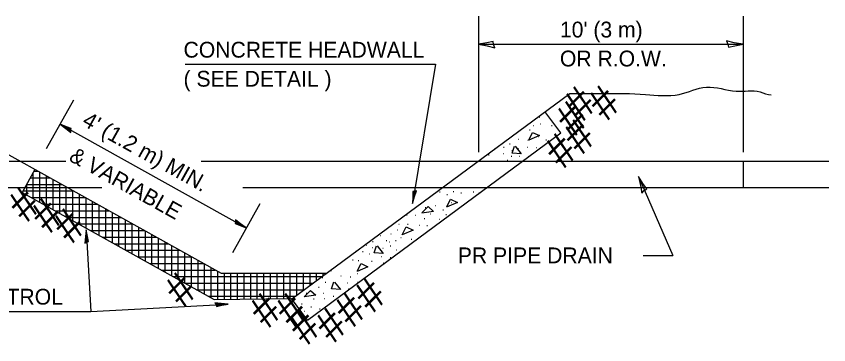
# Model space of a CAD drawing. Extents: x 81993 to 82736, y 61402 to 62018.
# Drawn here: x 82336.6 to 82449.4, y 61744.1 to 61789.8 of the extents above; entities that cross this region are included whole.
import ezdxf

# ---------------------------------------------------------------- set-up
doc = ezdxf.new("R2010")
doc.units = 0
for name, color, linetype in [('Design_EX_Roadway Dimensions', 7, 'Continuous'), ('Drainage_EX_Pipe Culvert', 7, 'Continuous'), ('Erosion Control_Perimeter Barrier', 7, 'Continuous'), ('Topo_Building', 7, 'Continuous'), ('XSC_Exist Ground', 7, 'Continuous')]:
    doc.layers.add(name, color=color, linetype=linetype)

msp = doc.modelspace()

# ---------------------------------------------------------------- linework, layer by layer
at = {"layer": 'Design_EX_Roadway Dimensions'}
for p, q in [((82400.75, 61789.77), (82400.75, 61770.87)), ((82437.47, 61789.77), (82437.47, 61770.87)), ((82400.75, 61785.87), (82437.47, 61785.87)), ((82360.05, 61783.12), (82394.76, 61783.12)), ((82394.76, 61783.12), (82391.59, 61763.78)), ((82340.8, 61771.38), (82344.6, 61778.17)), ((82342.7, 61774.78), (82368.5, 61760.37)), ((82422.94, 61767.49), (82427.73, 61756.56)), ((82366.63, 61756.96), (82370.43, 61763.75)), ((82346.3, 61760.09), (82346.94, 61748.77)), ((82423.59, 61756.56), (82427.73, 61756.56)), ((82346.94, 61748.77), (82366.02, 61749.79)), ((82314.24, 61748.77), (82346.94, 61748.77))]:
    msp.add_line(p, q, dxfattribs=at)
for points in [[(82403.04, 61785.39), (82402.85, 61785.83), (82402.78, 61786.26), (82401.89, 61786.07), (82400.75, 61785.87), (82401.97, 61785.65)], [(82435.18, 61786.35), (82435.37, 61785.91), (82435.44, 61785.49), (82436.32, 61785.67), (82437.47, 61785.87), (82436.25, 61786.09)], [(82423.42, 61765.2), (82423.75, 61765.55), (82424.1, 61765.78), (82423.58, 61766.52), (82422.94, 61767.49), (82423.23, 61766.28)]]:
    msp.add_lwpolyline(points, close=True, dxfattribs=at)
for points in [[(82344.15, 61773.94), (82344.23, 61774.18), (82343.56, 61774.43), (82342.7, 61774.78), (82343.49, 61774.18), (82344.16, 61773.64), (82344.15, 61773.94), (82344.17, 61774.12), (82343.24, 61774.48), (82344.09, 61773.78), (82344.05, 61774.05), (82343.64, 61774.24), (82343.99, 61773.97)], [(82391.88, 61765.43), (82391.62, 61765.42), (82391.62, 61764.7), (82391.59, 61763.78), (82391.88, 61764.72), (82392.16, 61765.54), (82391.88, 61765.43), (82391.71, 61765.39), (82391.69, 61764.38), (82392.05, 61765.42), (82391.81, 61765.3), (82391.77, 61764.84), (82391.9, 61765.27)], [(82367.04, 61761.21), (82366.97, 61760.97), (82367.65, 61760.71), (82368.5, 61760.37), (82367.71, 61760.96), (82367.04, 61761.51), (82367.04, 61761.21), (82367.03, 61761.03), (82367.96, 61760.67), (82367.11, 61761.37), (82367.15, 61761.1), (82367.56, 61760.91), (82367.21, 61761.18)], [(82346.37, 61758.41), (82346.62, 61758.48), (82346.47, 61759.18), (82346.3, 61760.09), (82346.22, 61759.11), (82346.12, 61758.25), (82346.37, 61758.41), (82346.53, 61758.49), (82346.33, 61759.48), (82346.2, 61758.38), (82346.4, 61758.56), (82346.35, 61759.01), (82346.31, 61758.57)], [(82364.34, 61749.72), (82364.4, 61749.47), (82365.11, 61749.62), (82366.02, 61749.79), (82365.04, 61749.87), (82364.17, 61749.97), (82364.34, 61749.72), (82364.42, 61749.56), (82365.4, 61749.75), (82364.31, 61749.88), (82364.48, 61749.68), (82364.94, 61749.73), (82364.49, 61749.78)]]:
    msp.add_lwpolyline(points, dxfattribs=at)
at = {"layer": 'Drainage_EX_Pipe Culvert'}
for p, q in [((82186.87, 61769.65), (82343.49, 61769.65)), ((82362.26, 61769.65), (82400.75, 61769.65)), ((82400.75, 61769.65), (82406.86, 61769.65)), ((82406.86, 61769.65), (82449.37, 61769.65)), ((82406.86, 61769.65), (82437.47, 61769.65)), ((82437.47, 61769.66), (82437.47, 61766)), ((82191.23, 61766), (82348.45, 61766)), ((82368.06, 61766), (82395.74, 61766)), ((82395.74, 61766), (82401.95, 61766)), ((82401.95, 61766), (82449.37, 61766)), ((82401.95, 61766), (82437.47, 61766))]:
    msp.add_line(p, q, dxfattribs=at)
at = {"layer": 'Erosion Control_Perimeter Barrier'}
msp.add_line((82365.02, 61754.07), (82379.65, 61754.07), dxfattribs=at)
for points in [[(82339.18, 61768.48), (82337.41, 61765.3), (82364.07, 61750.42), (82374.79, 61750.56)], [(82338.96, 61764.43), (82338.96, 61768.08)], [(82339.05, 61768.24), (82339.62, 61768.24)], [(82339.88, 61763.92), (82339.88, 61768.09)], [(82338.54, 61767.32), (82341.26, 61767.32)], [(82340.79, 61763.41), (82340.79, 61767.58)], [(82341.7, 61762.9), (82341.7, 61767.07)], [(82338.03, 61766.41), (82342.9, 61766.41)], [(82338.05, 61764.94), (82338.05, 61766.44)], [(82342.62, 61762.39), (82342.62, 61766.56)], [(82343.53, 61761.88), (82343.53, 61766.05)], [(82337.52, 61765.5), (82344.54, 61765.5)], [(82344.45, 61761.37), (82344.45, 61765.54)], [(82345.36, 61760.86), (82345.36, 61765.03)], [(82338.7, 61764.58), (82346.18, 61764.58)], [(82340.34, 61763.67), (82347.82, 61763.67)], [(82346.28, 61760.35), (82346.28, 61764.52)], [(82347.19, 61759.84), (82347.19, 61764.01)], [(82348.11, 61759.33), (82348.11, 61763.5)], [(82341.97, 61762.75), (82349.46, 61762.75)], [(82349.02, 61758.82), (82349.02, 61762.99)], [(82349.94, 61758.31), (82349.94, 61762.48)], [(82343.61, 61761.84), (82351.1, 61761.84)], [(82350.85, 61757.8), (82350.85, 61761.97)], [(82351.76, 61757.29), (82351.76, 61761.46)], [(82345.25, 61760.92), (82352.74, 61760.92)], [(82352.68, 61756.78), (82352.68, 61760.95)], [(82353.59, 61756.27), (82353.59, 61760.45)], [(82346.89, 61760.01), (82354.38, 61760.01)], [(82348.53, 61759.09), (82356.02, 61759.09)], [(82354.51, 61755.76), (82354.51, 61759.94)], [(82355.42, 61755.25), (82355.42, 61759.43)], [(82350.16, 61758.18), (82357.66, 61758.18)], [(82356.34, 61754.73), (82356.34, 61758.92)], [(82357.25, 61754.22), (82357.25, 61758.41)], [(82358.17, 61753.71), (82358.17, 61757.9)], [(82351.8, 61757.26), (82359.3, 61757.26)], [(82359.08, 61753.2), (82359.08, 61757.39)], [(82359.99, 61752.69), (82359.99, 61756.88)], [(82353.44, 61756.35), (82360.94, 61756.35)], [(82360.91, 61752.18), (82360.91, 61756.37)], [(82361.82, 61751.67), (82361.82, 61755.86)], [(82355.07, 61755.44), (82362.57, 61755.44)], [(82356.71, 61754.52), (82364.22, 61754.52)], [(82362.74, 61751.16), (82362.74, 61755.35)], [(82363.65, 61750.65), (82363.65, 61754.84)], [(82358.35, 61753.61), (82379.02, 61753.61)], [(82364.56, 61750.42), (82364.56, 61754.33)], [(82365.48, 61750.43), (82365.48, 61754.07)], [(82366.39, 61750.44), (82366.39, 61754.07)], [(82367.31, 61750.45), (82367.31, 61754.07)], [(82368.22, 61750.45), (82368.22, 61754.07)], [(82369.14, 61750.46), (82369.14, 61754.07)], [(82370.05, 61750.47), (82370.05, 61754.07)], [(82370.97, 61750.48), (82370.97, 61754.07)], [(82371.88, 61750.48), (82371.88, 61754.07)], [(82372.8, 61750.49), (82372.8, 61754.07)], [(82373.71, 61750.5), (82373.71, 61754.07)], [(82374.62, 61750.51), (82374.62, 61754.07)], [(82375.54, 61751.03), (82375.54, 61754.07)], [(82376.45, 61751.71), (82376.45, 61754.07)], [(82377.37, 61752.39), (82377.37, 61754.07)], [(82378.28, 61753.06), (82378.28, 61754.07)], [(82379.2, 61753.74), (82379.2, 61754.07)], [(82359.99, 61752.69), (82377.79, 61752.69)], [(82361.63, 61751.78), (82376.55, 61751.78)], [(82363.26, 61750.87), (82375.31, 61750.87)]]:
    msp.add_lwpolyline(points, dxfattribs=at)
at = {"layer": 'Topo_Building'}
for p, q in [((82412.18, 61773.56), (82409.97, 61776.55)), ((82409.2, 61775.74), (82409.27, 61775.74)), ((82409.34, 61774.82), (82409.41, 61774.82)), ((82407.83, 61774), (82407.9, 61774)), ((82408.32, 61774.6), (82408.39, 61774.6)), ((82410.9, 61774.6), (82410.97, 61774.6)), ((82377.01, 61747.57), (82412.18, 61773.56)), ((82405.19, 61772.97), (82405.26, 61772.97)), ((82406.24, 61772.71), (82406.32, 61772.71)), ((82407.58, 61772.56), (82407.65, 61772.56)), ((82409.01, 61773.09), (82409.08, 61773.09)), ((82410.1, 61772.62), (82410.17, 61772.62)), ((82403.02, 61771.39), (82403.1, 61771.39)), ((82404.22, 61771.58), (82404.29, 61771.58)), ((82405.05, 61772.05), (82405.13, 61772.05)), ((82406.23, 61771.41), (82406.3, 61771.41)), ((82407.5, 61771.58), (82407.57, 61771.58)), ((82408.74, 61771.55), (82408.82, 61771.55)), ((82402.15, 61770.51), (82402.22, 61770.51)), ((82404.16, 61770.69), (82404.23, 61770.69)), ((82405.3, 61770.32), (82405.37, 61770.32)), ((82405.38, 61771.11), (82405.45, 61771.11)), ((82406.43, 61770.32), (82406.5, 61770.32)), ((82407.64, 61770.29), (82407.72, 61770.29)), ((82404.72, 61769.76), (82404.8, 61769.76)), ((82395.35, 61765.38), (82395.43, 61765.38)), ((82396.37, 61765.03), (82396.45, 61765.03)), ((82397.24, 61765.44), (82397.31, 61765.44)), ((82398.32, 61765.24), (82398.4, 61765.24)), ((82400.01, 61765.38), (82400.08, 61765.38)), ((82400.81, 61765.25), (82400.88, 61765.25)), ((82397, 61763.88), (82397.07, 61763.88)), ((82393.35, 61763.2), (82393.43, 61763.2)), ((82394.72, 61763.49), (82394.79, 61763.49)), ((82395.81, 61762.89), (82395.88, 61762.89)), ((82390.76, 61762.17), (82390.83, 61762.17)), ((82392, 61762.14), (82392.07, 61762.14)), ((82393.21, 61761.67), (82393.29, 61761.67)), ((82394.08, 61762.31), (82394.15, 61762.31)), ((82395.29, 61761.57), (82395.36, 61761.57)), ((82396.23, 61762.23), (82396.3, 61762.23)), ((82389.69, 61760.91), (82389.76, 61760.91)), ((82390.9, 61760.88), (82390.97, 61760.88)), ((82392.54, 61760.75), (82392.61, 61760.75)), ((82393.59, 61760.71), (82393.66, 61760.71)), ((82387.08, 61759.3), (82387.16, 61759.3)), ((82388.56, 61759.54), (82388.63, 61759.54)), ((82389.44, 61760.09), (82389.51, 61760.09)), ((82389.96, 61759.06), (82390.03, 61759.06)), ((82385.15, 61757.96), (82385.22, 61757.96)), ((82386.05, 61758.49), (82386.12, 61758.49)), ((82387.93, 61758.61), (82388.01, 61758.61)), ((82388.38, 61758.43), (82388.46, 61758.43)), ((82388.51, 61757.9), (82388.58, 61757.9)), ((82389.25, 61758.64), (82389.32, 61758.64)), ((82391.42, 61758.79), (82391.49, 61758.79)), ((82384.65, 61757.09), (82384.72, 61757.09)), ((82385.61, 61756.75), (82385.68, 61756.75)), ((82385.97, 61757.66), (82386.04, 61757.66)), ((82387.46, 61757.58), (82387.54, 61757.58)), ((82389.31, 61757.35), (82389.39, 61757.35)), ((82383.26, 61755.96), (82383.34, 61755.96)), ((82384.06, 61755.84), (82384.14, 61755.84)), ((82385.9, 61755.77), (82385.98, 61755.77)), ((82387.23, 61756.4), (82387.3, 61756.4)), ((82388.49, 61756.26), (82388.57, 61756.26)), ((82387.51, 61755.51), (82387.58, 61755.51)), ((82379.06, 61753.48), (82379.14, 61753.48)), ((82380.26, 61754.47), (82380.33, 61754.47)), ((82381.64, 61753.73), (82381.71, 61753.73)), ((82382.95, 61753.57), (82383.02, 61753.57)), ((82383.94, 61754.03), (82384.01, 61754.03)), ((82379.49, 61752.82), (82379.56, 61752.82)), ((82382.51, 61752.76), (82382.58, 61752.76)), ((82383.97, 61752.85), (82384.04, 61752.85)), ((82376.85, 61751.29), (82376.92, 61751.29)), ((82378.54, 61752.16), (82378.62, 61752.16)), ((82379.17, 61751.31), (82379.25, 61751.31)), ((82382.65, 61751.91), (82382.72, 61751.91)), ((82377.01, 61747.57), (82374.79, 61750.56)), ((82377.87, 61750.52), (82377.94, 61750.52)), ((82379.36, 61750.58), (82379.43, 61750.58)), ((82380.57, 61750.9), (82380.65, 61750.9)), ((82376.19, 61749.83), (82376.26, 61749.83)), ((82377.48, 61749.42), (82377.55, 61749.42)), ((82378.68, 61749.12), (82378.76, 61749.12)), ((82376.53, 61748.79), (82376.61, 61748.79)), ((82376.71, 61747.98), (82376.78, 61747.98))]:
    msp.add_line(p, q, dxfattribs=at)
for points in [[(82410.19, 61776.22), (82410.21, 61776.22)], [(82407.73, 61772.56), (82408.26, 61773.64), (82409.23, 61773.19), (82407.72, 61772.54)], [(82405.83, 61771.71), (82406.69, 61770.67), (82405.44, 61770.76), (82405.75, 61771.73)], [(82404.68, 61768.03), (82404.69, 61768.03)], [(82396.34, 61763.29), (82396.87, 61764.37), (82397.84, 61763.92), (82396.33, 61763.27)], [(82392.9, 61762.45), (82393.78, 61763.33), (82394.52, 61762.65), (82392.89, 61762.41)], [(82390.17, 61759.43), (82390.7, 61760.51), (82391.68, 61760.05), (82390.16, 61759.41)], [(82386.67, 61757.88), (82387.53, 61756.83), (82386.28, 61756.92), (82386.6, 61757.89)], [(82391.34, 61758.18), (82391.36, 61758.18)], [(82383.78, 61757.11), (82383.72, 61757.1)], [(82383.76, 61757.13), (82383.78, 61757.11)], [(82383.91, 61754.35), (82384.45, 61755.43), (82385.41, 61754.97), (82383.9, 61754.33)], [(82380.74, 61752.84), (82381.6, 61751.8), (82380.35, 61751.89), (82380.67, 61752.86)], [(82376.57, 61750.82), (82377.45, 61751.7), (82378.18, 61751.02), (82376.56, 61750.78)]]:
    msp.add_lwpolyline(points, dxfattribs=at)
at = {"layer": 'XSC_Exist Ground'}
for p, q in [((82374.83, 61750.51), (82413.44, 61779.04)), ((82322.04, 61778.07), (82365.02, 61754.07))]:
    msp.add_line(p, q, dxfattribs=at)
msp.add_spline([(82413.44, 61779.04), (82418.01, 61779.04), (82423.92, 61778.92), (82428.6, 61778.92), (82432.38, 61779.93), (82436.51, 61779.37), (82439.85, 61779.26), (82441.37, 61778.86), (82441.39, 61778.86)], degree=3, dxfattribs=at)

# ---------------------------------------------------------------- texts
at = {"layer": 'Design_EX_Roadway Dimensions'}
for s, height, p in [("10' (3 m)", 2.195, (82412.05, 61786.82)), ('CONCRETE HEADWALL', 2.1946, (82359.81, 61784.02)), ('OR R.O.W.', 2.195, (82412.05, 61782.8)), ('( SEE DETAIL )', 2.1946, (82359.81, 61779.99)), ('PR PIPE DRAIN', 2.1946, (82397.88, 61755.46)), ('EROSION CONTROL', 2.1946, (82314.37, 61749.72))]:
    msp.add_text(s, height=height, dxfattribs=at).set_placement(p)
for s, p in [("4' (1.2 m) MIN.", (82345.59, 61774.71)), (' & VARIABLE', (82343.06, 61770.18))]:
    msp.add_text(s, height=2.1945, rotation=330.8291, dxfattribs=at).set_placement(p)
at = {"layer": 'XSC_Exist Ground'}
for p in [(82415.15, 61774.95), (82418.52, 61775.05), (82414.03, 61772.91), (82415.05, 61770.35), (82412.49, 61768.41), (82338, 61760.95), (82341.17, 61759.42), (82344.23, 61757.99), (82359.76, 61749.1), (82386.03, 61748.38), (82371.51, 61746.24), (82375.09, 61746.24), (82383.27, 61746.34), (82376.93, 61743.89), (82380.61, 61744.19)]:
    msp.add_text('#', height=4.39, rotation=45, dxfattribs=at).set_placement(p)

doc.saveas('drawing.dxf')
